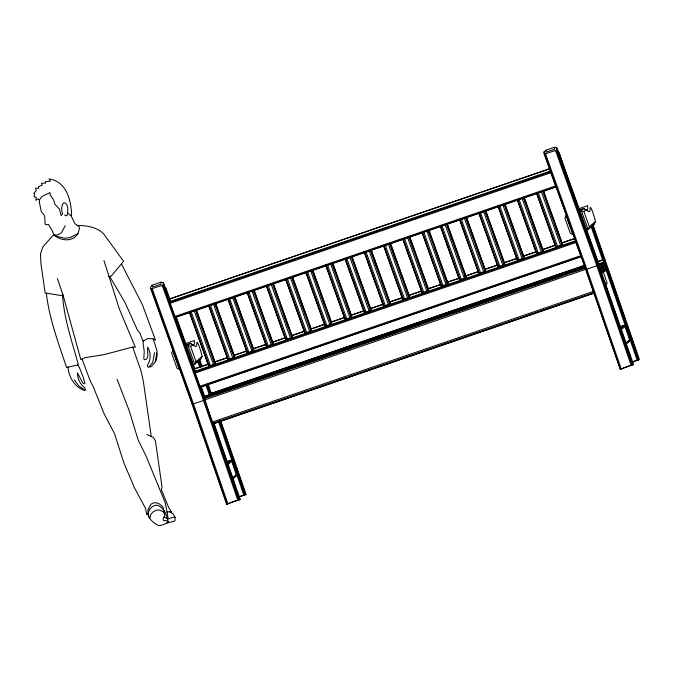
<?xml version="1.0" encoding="UTF-8"?>
<svg xmlns="http://www.w3.org/2000/svg" width="673" height="673" viewBox="0 0 673 673"><rect width="100%" height="100%" fill="white"/><g stroke="black" fill="none" stroke-linecap="round" stroke-linejoin="round"><path stroke-width="1.01" d="M147.883 513.785L148.026 509.663L150.929 504.22C154.967 500.889 160.233 503.488 162.9 507.24L164.893 515.535L163.261 518.235L163.177 520.052L164.061 520.709L165.651 520.397L168.124 521.752L166.702 523.148L163.017 524.805L158.769 525.697C153.957 523.283 148.834 519.396 147.883 513.785L146.697 514.677L145.578 508.46L134.533 487.942L123.832 462.755L114.561 433.74L104.349 414.257L93.396 387.059L90.047 380.422L82.056 359.046M166.988 512.052L169.436 511.724L173.037 513.802L175.173 517.301L174.887 520.986L166.702 523.148M64.65 214.948L65.946 215.823L67.014 215.478L67.763 212.088L67.679 207.334L66.652 204.348L64.936 202.817L63.296 203.036C61.226 206.216 61.235 210.422 62.631 213.871L61.142 215.587L59.375 209.118L54.723 203.986L53.832 200.327L50.189 194.817L50.021 192.579L41.962 196.508L39.48 199.847L39.286 201.908L41.305 211.759L43.964 214.62L44.813 217.413L45.015 223.554L45.587 224.689L48.49 224.513L52.536 231.142L53.403 233.775L55.464 235.188L58.273 234.625L61.344 232.875L65.214 225.724M603.765 259.45L606.146 266.247L605.818 269.049L603.437 262.26L603.765 259.45L597.809 261.494M143.467 341.001L143.113 343.449L144.241 351.449L143.803 359.104L144.645 359.719L146.613 359.13L147.824 356.522L147.564 347.192C151.324 352.627 150.76 359.929 147.379 365.389L147.698 366.735L148.624 367.332L152.712 362.503L154.538 352.745M165.659 288.633L163.362 282.45L160.813 282.256L152.249 285.192L150.634 286.816L150.853 289.028L192.192 404.338L226.633 504.355L240.168 499.299L213.972 423.216M559.12 152.956L598.457 262.672L597.809 265.406L585.947 269.469L544.188 154.167L543.969 151.955L545.853 150.239L554.417 147.303L556.697 147.589L559.12 152.956L568.138 179.279M54.177 234.986C60.713 241.102 72.777 242.162 77.925 233.708L79.599 227.97L78.934 226.549L74.989 223.798L70.968 215.511L67.561 212.996M149.751 518.252L151.021 514.172L153.049 511.943L156.17 510.184L159.476 510.041L162.883 511.615L164.708 514.029M185.538 344.988L190.299 343.356L195.591 346.57L196.76 345.829C195.893 334.17 202.161 355.117 202.06 356.488L200.832 359.079L194.707 364.303L192.806 364.959M578.873 210.127L583.634 208.495L588.925 211.709L590.095 210.969C589.228 199.309 595.496 220.256 595.395 221.627L594.166 224.218L588.042 229.443L586.141 230.099M202.06 356.488L196.02 361.637L194.707 364.303L187.944 345.367L190.299 343.356L192.125 344.795M595.395 221.627L589.355 226.776L588.042 229.443L581.279 210.506L583.634 208.495L584.854 209.454M604.884 271.236L605.666 269.705L603.294 262.874L602.52 264.396L604.884 271.236L600.913 272.599M70.968 215.511L71.641 214.283C70.875 199.511 66.265 181.374 49.011 178.9L50.416 181.214L45.327 181.71L45.646 183.106L41.474 183.308L42.306 185.109L38.588 186.514L38.857 188.204L35.543 188.137L36.233 190.619L33.65 193.445L34.643 193.723L34.062 196.802L36.275 197.366L35.888 200.411L37.705 198.905L39.48 199.847M226.683 461.518L230.292 460.282L231.756 461.308L236.316 474.566L235.802 476.282L232.193 479.361M626.218 343.895L629.104 341.43L629.625 339.722L625.057 326.464L623.593 325.429L619.993 326.666M155.345 361.477L156.01 360.787L157.263 355.016L156.809 353.022M196.264 309.673L215.234 362.621L214.746 363.933L210.422 365.574L208.521 365.717L209.009 364.404M208.807 306.173L227.768 359.113L232.74 357.927L234.549 356.791L234.473 356.025L215.511 303.077M234.759 296.482L253.721 349.422L253.233 350.734L248.917 352.374L247.016 352.517L247.496 351.205M246.941 291.989L266.256 345.922L268.157 345.779L272.481 344.139L272.969 342.826L253.999 289.878M266.188 285.394L285.503 339.318L287.405 339.184L291.729 337.535L292.208 336.231L273.246 283.283M285.428 278.799L304.743 332.723L306.644 332.58L310.968 330.939L311.456 329.627L292.486 276.687M312.684 269.764L331.654 322.704L331.166 324.016L326.842 325.656L324.941 325.799L325.429 324.487M325.606 265.019L344.921 318.943L346.822 318.809L351.146 317.16L351.634 315.856L332.664 262.907M351.912 256.312L370.873 309.252L370.394 310.564L366.07 312.213L364.169 312.348L364.657 311.035M364.093 251.828L383.417 305.752L385.318 305.609L389.633 303.969L390.121 302.657L371.16 249.717M383.341 245.224L402.656 299.149L404.557 299.014L408.881 297.365L409.369 296.061L390.399 243.113M402.934 239.605L421.904 292.553L426.875 291.359L428.684 290.231L428.608 289.457L409.647 236.517M422.181 233.009L441.143 285.958L446.115 284.763L447.924 283.627L447.856 282.862L428.886 229.922M440.47 226.742L459.44 279.682L464.412 278.496L466.221 277.36L466.145 276.595L447.183 223.646M459.718 220.138L478.68 273.087L483.651 271.892L485.46 270.756L485.393 269.991L466.431 217.051M478.612 212.559L497.927 266.483L499.829 266.348L504.153 264.699L504.641 263.395L485.67 210.447M497.86 205.963L517.175 259.887L519.076 259.753L523.392 258.104L523.88 256.8L504.918 203.852M536.903 251.98L536.415 253.292L538.316 253.149L542.64 251.509L543.128 250.196L524.158 197.256M536.692 193.748L555.662 246.688L560.634 245.502L562.443 244.366L562.367 243.601L543.405 190.652M150.853 289.028L163.169 285.058L163.362 282.45M544.188 154.167L556.504 150.197L556.697 147.589M186.034 346.015L187.944 345.367L190.636 346.561L192.865 344.652M239.361 499.989L204.903 399.863L204.365 397.92L204.945 397.432L585.552 266.929M213.265 423.754L593.872 293.26L593.132 291.485L212.525 421.988L213.265 423.754L593.46 293.108M227.407 462.746L230.292 460.282M226.784 464.177L231.117 460.483M228.147 464.387L231.756 461.308M232.707 477.645L236.316 474.566M232.715 478.688L236.324 475.609M226.633 504.355L227.44 503.665M239.378 496.952L246.015 494.31L220.752 420.936M579.369 211.154L581.279 210.506L583.971 211.701L586.2 209.791M605.061 285.209L607.223 283.358L603.117 271.429M620.708 327.894L623.593 325.429M620.817 328.71L624.418 325.631M620.725 330.157L625.057 326.464M625.293 343.415L629.625 339.722M626.025 343.844L629.634 340.765M204.365 397.92L584.972 267.425L620.355 369.384L633.503 364.438L598.036 262.68L601.78 273.558M632.713 362.091L639.35 359.449L592.921 224.597M54.53 234.768L52.444 236.046L42.836 246.974L40.481 254.083L40.918 263.648L45.158 292.965L60.385 295.447L63.052 295.136L80.827 359.584L85.336 357.599L104.18 354.604L132.657 347.075L135.366 347.268L119.298 308.865L103.928 260.518M77.925 233.708L69.731 237.695L64.701 238.234L55.337 235.937M620.775 368.804L621.255 368.611M167.703 519.245L172.49 517.419L175.173 517.301M555.696 185.908L175.089 316.411L175.535 317.395L556.142 186.892L550.96 172.692L170.353 303.187L170.017 302.169L169.613 298.972L550.22 168.477M169.613 298.972L549.353 169.007M169.848 301.521L550.455 171.018L550.623 171.674L170.017 302.169M211.12 304.785L213.425 304.003L232.74 357.927M270.386 284.469L268.09 285.259L287.405 339.184M309.832 270.941L307.527 271.732L326.842 325.656M349.051 257.498L346.755 258.281L366.07 312.213M425.269 231.369L426.8 230.839L446.115 284.763M442.792 225.354L445.097 224.563L464.412 278.496M481.279 212.163L482.819 211.633M502.058 205.038L499.761 205.829L519.076 259.753M539.014 192.369L541.319 191.578L560.634 245.502M175.401 317.21L556.016 186.707M185.916 343.44L194.48 340.504L194.186 344.542L193.025 345.266M578.3 208.899L587.815 205.644L587.521 209.682L587.066 210.422L585.46 209.934M592.265 224.866L594.166 224.218L594.082 222.813M580.698 255.715L200.091 386.209L200.537 387.194L581.144 256.699L575.962 242.49L195.355 372.985L194.615 368.77L208.529 364M214.485 361.956L227.407 357.531M234.364 355.142L246.293 351.054M252.249 349.009L266.163 344.24M272.128 342.195L286.042 337.425M291.998 335.381L304.919 330.956M310.884 328.912L324.798 324.142M330.754 322.098L344.669 317.328M350.633 315.284L364.547 310.514M370.512 308.47L383.425 304.036M389.389 301.992L402.311 297.567M409.268 295.178L421.189 291.089M428.146 288.7L441.067 284.275M447.032 282.231L458.952 278.142M464.917 276.098L477.83 271.665M484.787 269.284L497.709 264.851M503.673 262.806L517.587 258.037M523.544 255.992L536.465 251.567M542.43 249.523L555.351 245.09M561.307 243.046L575.222 238.276M208.655 364.194L194.615 368.77M214.62 362.15L227.533 357.716M233.497 355.672L246.419 351.247M253.376 348.858L266.289 344.425M272.254 342.38L285.175 337.955M292.132 335.566L304.053 331.478M311.01 329.097L324.924 324.327M331.882 321.938L344.803 317.513M350.759 315.469L363.681 311.035M370.638 308.655L383.56 304.221M390.517 301.841L402.437 297.752M410.387 295.026L421.323 291.274M428.272 288.894L441.194 284.46M447.158 282.416L459.079 278.328M465.043 276.283L477.965 271.858M484.922 269.469L497.835 265.036M504.792 262.655L516.721 258.567M523.678 256.177L535.599 252.089M543.548 249.363L554.485 245.62M561.442 243.231L574.355 238.806M194.85 371.319L575.457 240.816L575.962 242.49M195.019 371.976L575.634 241.472M200.411 387.009L581.018 256.514M584.214 265.944L211.625 393.697L211.532 393.251L584.13 265.499M211.886 393.326L584.669 265.515M204.659 396.296L584.904 265.919M204.819 396.59L584.08 266.558M598.97 261.452L603.933 259.753M238.747 385.436L243.71 383.736M474.221 304.701L479.193 303.001M216.151 394.21L231.058 389.103M234.036 388.077L254.907 380.926M296.642 366.617L325.463 356.732M340.37 351.617L349.312 348.555M375.147 339.697L396.018 332.538M404.961 329.476L419.868 324.361M453.652 312.777L490.424 300.175M511.295 293.016L514.273 291.998M534.152 285.184L560.979 275.98M573.901 271.547L584.829 267.804M204.499 398.567L585.106 268.073M598.474 263.959L603.437 262.26M599.323 264.228L603.572 262.823M204.903 399.863L585.518 269.368M600.501 264.253L603.479 263.236M601.191 271.934L604.606 271.455L602.259 264.598L601.031 264.817L603.176 271.253M600.989 272.144L604.699 270.874M601.393 272.355L603.378 271.682M212.996 423.224L593.603 292.73M627.303 342.044L629.104 341.43M239.268 496.59L243.803 495.025M633.512 361.418L638.046 359.853M229.787 502.824L240.168 499.299M623.122 367.963L631.291 365.161M632.199 364.85L633.503 364.438M244.711 494.714L246.015 494.31M62.522 295.195C64.036 318.952 72.154 341.909 78.379 364.8L66.543 367.492C58.492 343.137 49.314 318.876 46.311 293.176M108.917 276.653L111.356 275.913L123.605 261.309L103.692 233.96C97.072 226.969 86.304 225.505 77.151 225.413M84.68 389.987L83.889 390.172C74.4 386.866 68.806 376.771 67.889 367.13M604.278 258.743L606.642 265.599M211.532 393.251L212.491 393.074M192.192 404.338L204.92 399.981L163.581 284.662M121.443 263.892L142.457 304.852L155.488 340.151L153.192 338.881L147.555 338.536L142.92 341.32L139.934 333.034L137.275 329.728L124.926 302.337L109.707 276.426M169.436 511.724L171.665 511.917L168.864 508.006L161.385 489.675L162.008 486.974L155.438 440.874L153.394 437.475L146.899 434.556M561.753 243.458L562.367 243.601M542.505 250.062L543.128 250.196M523.258 256.657L523.88 256.8M484.77 269.856L485.393 269.991M465.531 276.452L466.145 276.595M447.234 282.727L447.856 282.862M408.747 295.918L409.369 296.061M370.259 309.117L370.873 309.252M351.012 315.713L351.634 315.856M331.654 322.704L331.032 322.569L329.274 317.664M291.594 336.088L292.208 336.231M272.346 342.692L272.969 342.826M253.721 349.422L253.098 349.287L251.349 344.383M233.859 355.882L234.473 356.025M164.271 516.99L167.358 518.504L168.124 521.752M149.423 366.507L150.096 367.037L151.341 366.432L155.227 362.133L157.129 351.197L153.192 338.881M77.437 364.959L79.33 367.374L83.141 376.956L84.941 383.097L84.47 383.778L83.099 383.475L77.429 372.859C77.496 378.756 80.129 384.443 84.983 387.909L85.185 390.332L79.044 386.159L74.375 379.934M204.945 397.432L205.215 397.962M543.969 151.955L544.777 153.738M169.739 299.157L170.05 299.956M117.11 379.303L129.283 410.942L138.167 439.999L146.167 456.277L165.222 502.672L168.065 517.764L167.358 518.504C166.08 512.834 162.555 505.903 156.111 505.12L152.603 506.332L149.7 509.259L148.397 512.515L148.817 517.15M569.19 182.223L583.617 222.452M585.022 226.372L597.683 261.696M556.916 149.801L598.255 265.12L632.696 365.128M556.504 150.197L597.809 265.406L632.208 365.313M555.578 150.626L596.867 265.793L631.257 365.658M545.593 154.05L586.881 269.217L621.263 369.082M544.642 154.26L585.947 269.469L620.355 369.384M543.128 190.442L562.443 244.366M546.653 201.303L552.617 217.968M554.729 223.848L558.59 234.641M542.573 190.981L561.888 244.905M538.249 192.629L557.564 246.554M536.961 192.907L556.285 246.831M536.978 193.959L555.662 246.688M523.88 197.038L543.195 250.962M523.888 198.098L525.647 203.002M529.163 212.803L531.62 219.667M532.671 222.603L535.128 229.468M537.239 235.357L541.807 248.101M523.325 197.584L542.64 251.509M541.386 252.097L522.071 198.173L519.001 199.225L538.316 253.149M517.722 199.502L537.037 253.427M517.73 200.562L535.994 251.542M517.1 199.368L536.415 253.292M504.986 204.617L523.956 257.566M505.002 205.677L508.157 214.502M510.967 222.342L514.13 231.167M515.888 236.072L517.646 240.968M519.051 244.896L522.913 255.681M523.392 258.104L504.077 204.18L502.824 204.769L522.147 258.701M498.474 206.098L517.789 260.03M498.138 206.174L517.175 259.887M485.746 211.221L504.708 264.161M485.401 211.288L490.667 226.002M493.477 233.842L497.347 244.627M501.562 256.396L504.018 263.252M484.838 210.775L504.153 264.699M483.584 211.372L502.899 265.297M499.829 266.348L480.514 212.424L479.235 212.702L498.55 266.626M478.89 212.777L497.927 266.483M466.145 216.832L485.46 270.756M466.162 217.892L467.213 220.828M467.912 222.797L469.67 227.693M470.721 230.637L473.186 237.502M475.996 245.342L479.857 256.127M465.59 217.379L484.905 271.303M464.336 217.968L483.651 271.892M480.589 272.944L461.266 219.019L459.987 219.297L479.302 273.221M459.651 219.373L478.68 273.087M446.906 223.436L466.221 277.36M450.422 234.297L452.887 241.153M453.939 244.097L456.395 250.962M457.8 254.882L462.368 267.627M446.342 223.974L465.666 277.899M442.026 225.623L461.341 279.547M440.739 225.892L460.063 279.825M440.756 226.952L459.44 279.682M428.608 229.703L447.924 283.627M428.97 231.739L430.728 236.644M434.943 248.413L440.209 263.118M443.019 270.958L446.88 281.743M428.053 230.25L447.368 284.174M423.729 231.891L443.044 285.815M422.451 232.168L441.766 286.092M422.114 232.244L441.143 285.958M428.684 290.231L409.369 236.307L408.805 236.846L428.129 290.77M409.377 237.359L413.239 248.144M416.755 257.952L419.91 266.769M420.97 269.713L423.426 276.578M424.831 280.498L427.994 289.323M426.875 291.359L407.552 237.434L404.49 238.486L423.805 292.419M403.203 238.764L422.518 292.688M402.866 238.839L421.483 290.803M390.121 242.903L409.436 296.827M391.19 246.898L396.456 261.604M399.266 269.452L402.42 278.277M404.179 283.173L405.937 288.078M407.342 291.998L408.393 294.942M389.566 243.441L408.881 297.365M407.628 297.962L388.313 244.038L385.242 245.09L404.557 299.014M383.963 245.367L403.278 299.292M383.972 246.419L402.656 299.149M371.227 250.482L390.197 303.422M371.235 251.534L372.295 254.478M373.7 258.398L378.966 273.103M381.776 280.952L384.939 289.777M387.396 296.633L388.447 299.578M370.318 250.045L389.633 303.969M388.38 304.558L369.065 250.634L365.994 251.685L385.318 305.609M364.716 251.963L384.031 305.887M364.724 253.014L383.417 305.752M351.979 257.078L370.949 310.026M355.504 267.938L357.969 274.803M359.02 277.747L361.477 284.603M363.588 290.492L368.148 303.237M351.079 256.64L370.394 310.564M349.825 257.229L369.141 311.153M345.468 258.558L364.791 312.482M345.131 258.634L364.093 311.582M344.854 258.424L364.169 312.348M332.386 262.697L351.701 316.621M332.748 264.733L334.506 269.637M337.669 278.462L340.479 286.303M342.229 291.207L343.987 296.103M346.099 301.992L350.658 314.737M331.831 263.236L351.146 317.16M330.578 263.833L349.893 317.757M327.507 264.884L346.822 318.809M326.228 265.162L345.543 319.086M325.883 265.238L344.921 318.943M312.76 270.529L331.722 323.469M313.122 272.565L318.388 287.27M321.198 295.111L325.059 305.895M327.515 312.76L328.575 315.704M331.166 324.016L311.851 270.092L310.598 270.681L329.913 324.605M306.249 272.01L325.564 325.934M305.904 272.085L324.874 325.034M305.626 271.875L324.941 325.799M292.208 276.468L311.523 330.401M292.923 279.488L296.086 288.313M297.138 291.258L299.594 298.114M300.999 302.042L305.567 314.787M309.075 324.588L310.833 329.492M291.653 277.015L310.968 330.939M309.715 331.528L290.399 277.604L287.329 278.656L306.644 332.58M286.05 278.933L305.365 332.857M285.705 279.009L304.743 332.723M273.314 284.048L292.284 336.996M275.434 290.988L278.597 299.813M281.053 306.678L282.105 309.614M283.51 313.542L288.784 328.247M272.405 283.611L291.729 337.535M271.152 284.208L290.475 338.132M266.802 285.537L286.118 339.461M266.466 285.604L285.503 339.318M254.074 290.652L273.036 343.592M254.083 291.703L255.134 294.648M257.944 302.488L261.107 311.313M266.02 325.042L271.295 339.747M253.166 290.214L272.481 344.139M251.912 290.803L271.227 344.727M248.842 291.855L268.157 345.779M247.563 292.132L266.878 346.057M247.218 292.208L266.188 345.148M234.473 296.271L253.788 350.196M235.188 299.283L237.645 306.148M239.756 312.028L244.324 324.773M247.832 334.582L250.289 341.447M233.918 296.81L253.233 350.734M232.665 297.399L251.98 351.323M248.917 352.374L229.594 298.45L228.315 298.728L247.63 352.652M227.979 298.804L246.941 351.752M228.046 299.569L247.016 352.517M215.234 302.867L234.549 356.791M215.596 304.903L216.647 307.839M218.405 312.743L220.164 317.648M222.267 323.528L226.835 336.273M230.343 346.082L232.808 352.946M214.679 303.405L233.994 357.329M210.355 305.054L229.67 358.978M209.067 305.332L228.391 359.256M208.731 305.399L227.768 359.113M195.986 309.462L215.301 363.386M196.701 312.482L199.864 321.307M201.614 326.203L202.674 329.147M204.777 335.028L209.345 347.773M212.853 357.582L214.611 362.486M195.431 310.009L214.746 363.933M213.492 364.522L194.177 310.598L191.107 311.649L210.422 365.574M189.828 311.927L209.143 365.851M189.836 312.979L208.453 364.943M189.559 312.768L208.521 365.717M165.785 287.817L170.042 299.678M176.065 316.478L194.85 368.863M201.227 386.655L205.122 397.533M166.004 289.609L167.064 292.553M167.762 294.513L169.529 299.426M175.855 317.084L189.929 356.328M190.636 358.288L194.505 369.082M200.832 386.748L204.701 397.541M163.169 285.058L204.474 400.267L238.873 500.174M162.243 285.487L203.532 400.654L237.922 500.519M152.258 288.91L193.546 404.078L227.928 503.942M151.307 289.121L192.613 404.33L227.02 504.245M583.971 211.701L589.355 226.776M190.636 346.561L196.02 361.637M132.657 347.075L140.96 370.604L143.366 381.498L151.282 436.525M592.534 224.706L606.306 264.624M607.551 268.334L625.31 319.894M626.327 322.872L638.618 358.566M592.257 225.161L638.694 360.013M591.777 225.354L638.206 360.198M591.163 226.683L602.772 260.392M605.498 268.325L637.255 360.535M604.169 280.481L630.046 355.647M199.587 359.458L201.976 366.398M208.117 384.249L211.532 394.159M199.536 360.56L201.244 365.515M207.73 384.359L209.438 389.314M220.365 421.046L230.267 449.8M231.975 454.755L245.628 494.419M198.922 360.021L201.311 366.962M207.461 384.813L210.876 394.723M219.751 420.507L245.359 494.874M198.442 360.215L200.832 367.155M206.981 384.998L210.388 394.916M219.272 420.692L244.871 495.059M197.828 361.544L199.873 367.492M205.677 384.35L209.438 395.253M218.658 422.021L243.92 495.395M213.56 423.25L235.012 485.561M237.737 493.469L239.781 499.408M57.365 278.462L63.052 295.136M554.417 147.303L554.611 149.246L546.047 152.182L545.853 150.239M160.813 282.256L161.007 284.199L152.443 287.135L152.249 285.192M421.828 291.788L421.904 292.553M172.717 350.583L171.598 353.089L176.991 368.165L179.481 369.527L172.717 350.583M566.052 215.722L564.933 218.229L570.325 233.304L572.816 234.667L566.052 215.722M600.653 264.607L599.105 263.883L601.426 270.731L602.974 271.463L600.653 264.607"/></g></svg>
